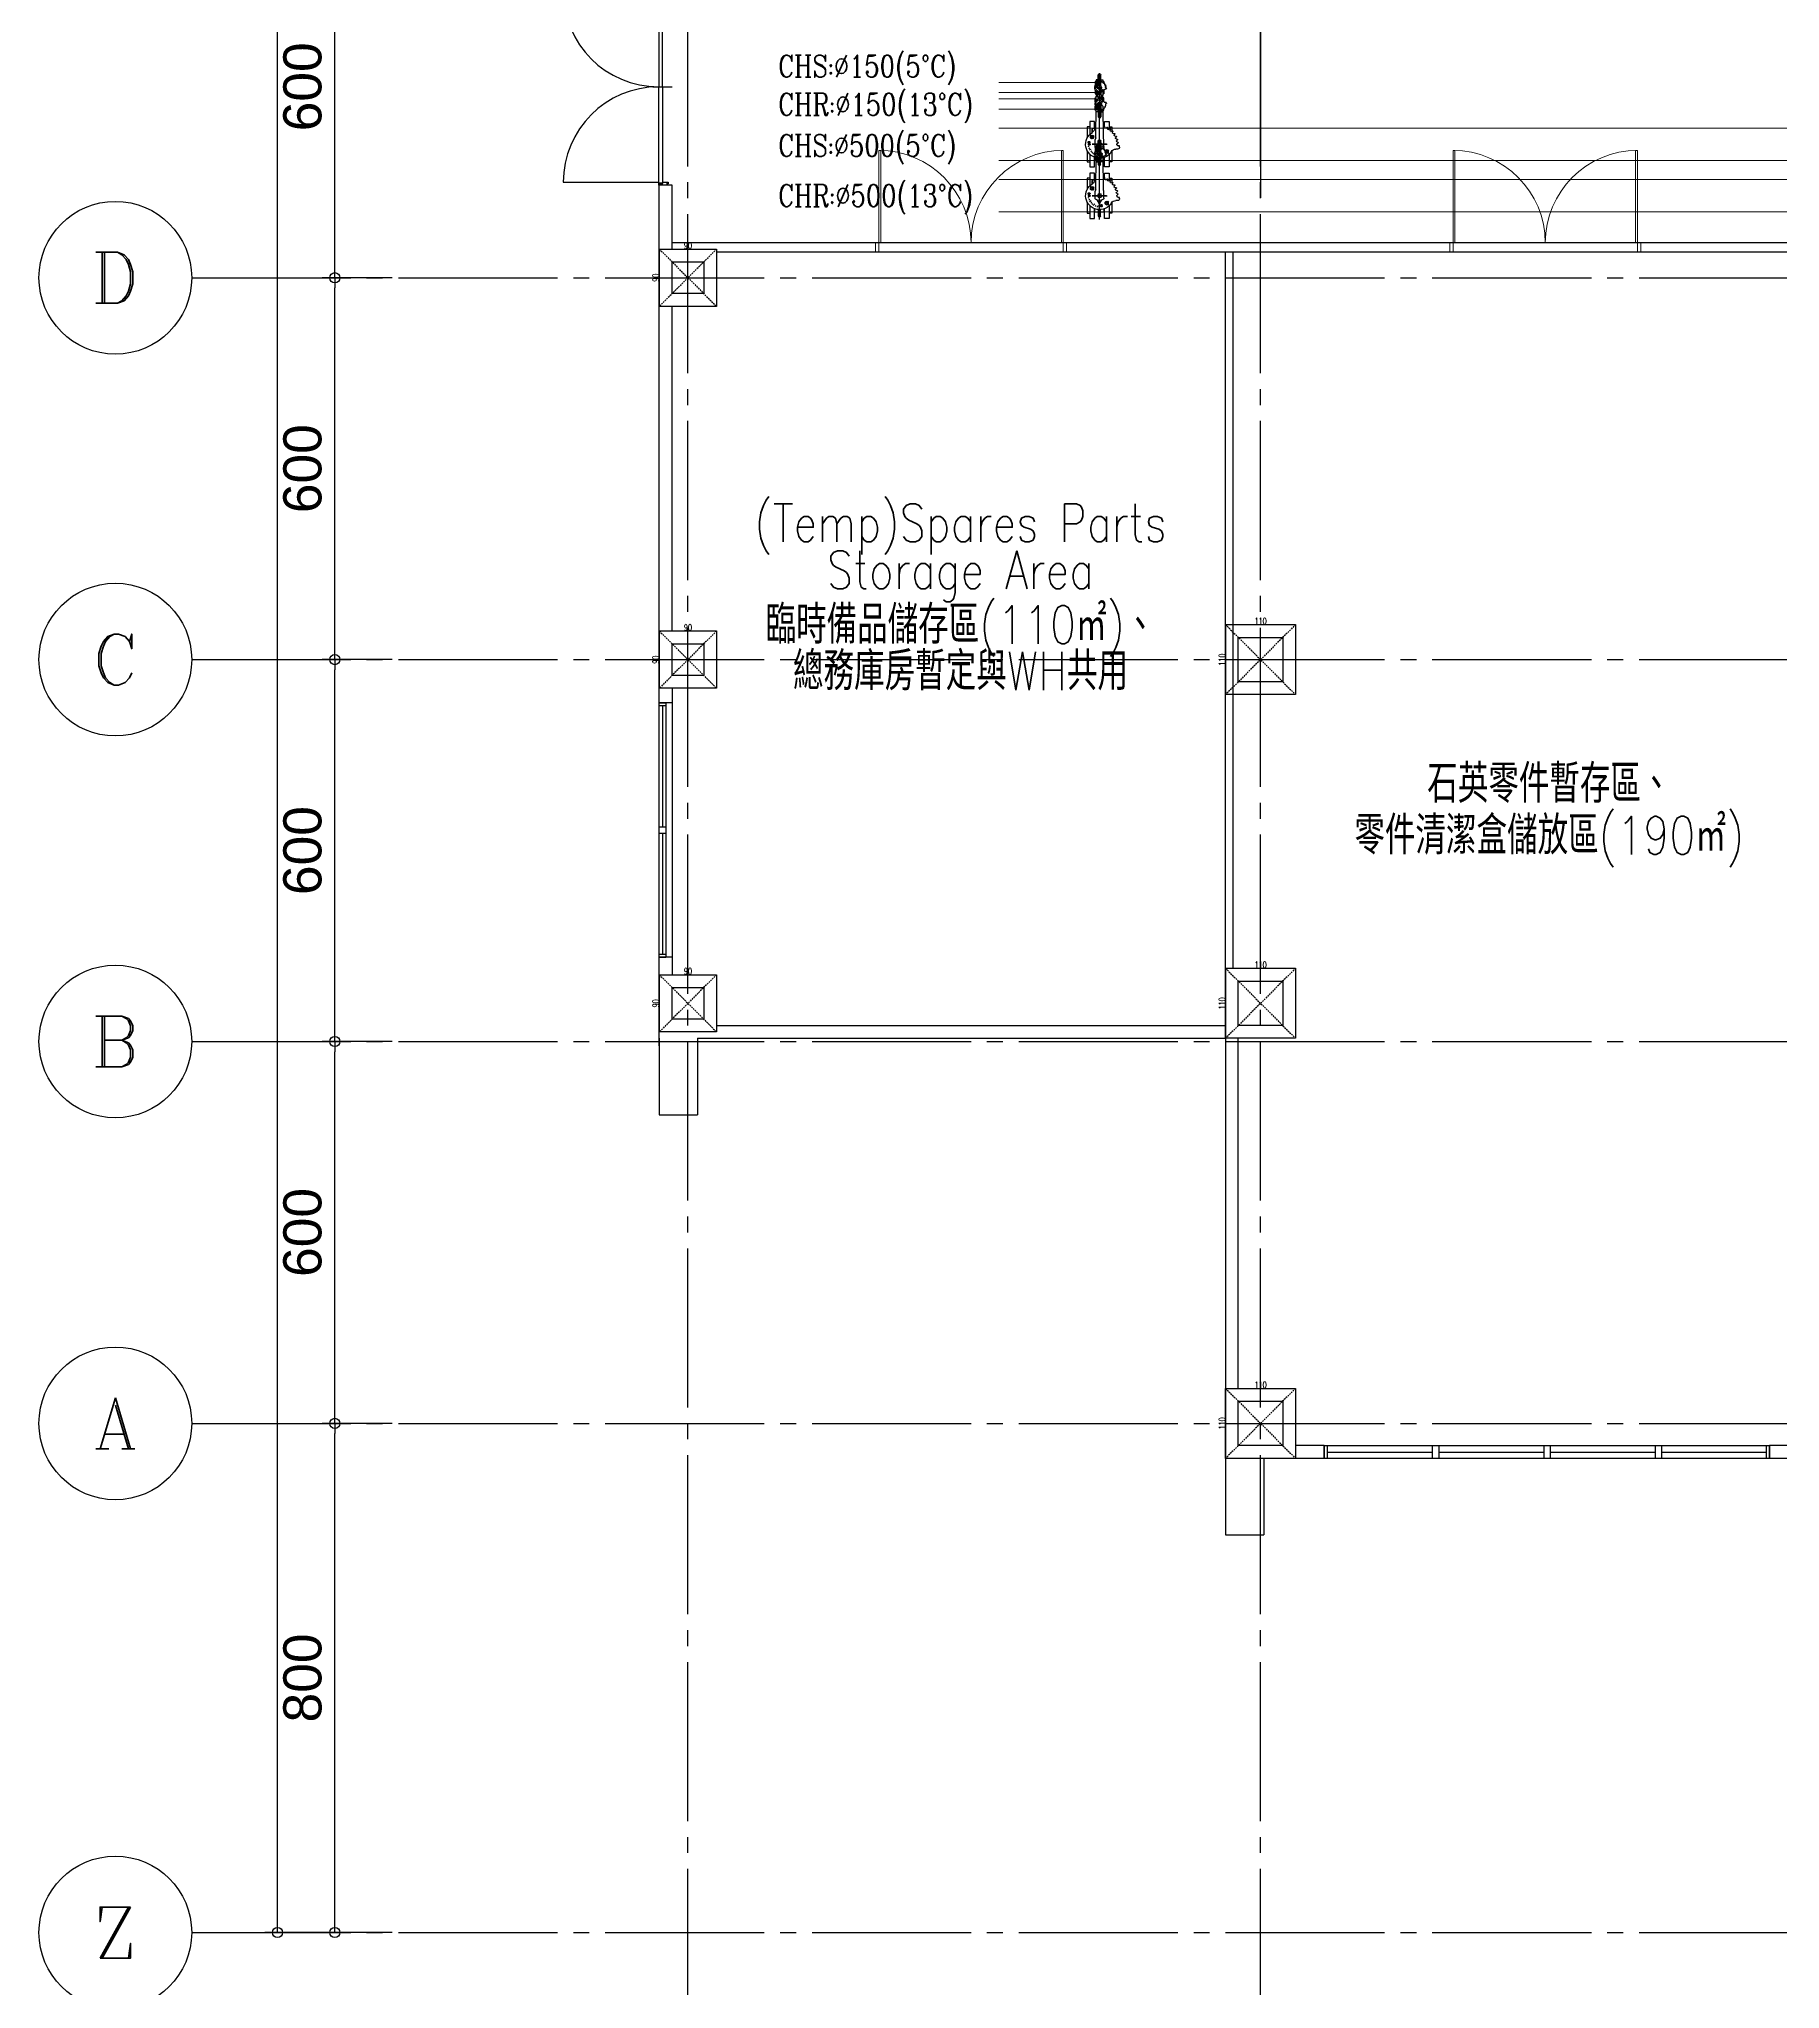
# Model space of a CAD drawing. Extents: x -18489 to 195597, y -1599 to 112111.
# Drawn here: x -960 to 1776, y 10661 to 13725 of the extents above; entities that cross this region are included whole.
import ezdxf
from ezdxf.enums import TextEntityAlignment as Align

# ---------------------------------------------------------------- set-up
doc = ezdxf.new("R2010")
doc.units = 0
doc.header["$LTSCALE"] = 100
doc.linetypes.add('X-N-FAB-L10$0$COL-CEN-LIN', pattern=[3.25, 2.5, -0.25, 0.25, -0.25])
doc.linetypes.add('X-N-FAB-L10$0$HIDDEN', pattern=[0.375, 0.25, -0.125])
doc.layers.add('188K-SM-03-F10-MECH-EQ-Y2257103$0$0-CHR', color=3, linetype='Continuous', lineweight=0)
doc.layers.add('188K-SM-03-F10-MECH-EQ-Y2257103$0$0-CHS', color=4, linetype='Continuous', lineweight=0)
for name, color, linetype in [('188K-SM-03-F10-MECH-EQ-Y2257103$0$4', 4, 'Continuous'), ('188K-SM-03-F10-MECH-EQ-Y2257103$0$M-DETL-03', 3, 'Continuous'), ('188K-SM-03-F10-MECH-EQ-Y2257103$0$XFM7P20PCW-200K$0$P-PCWR-20.7-P', 6, 'Continuous'), ('X-N-FAB-L10$0$0-MC', 8, 'Continuous'), ('X-N-FAB-L10$0$0-NC', 8, 'Continuous'), ('X-N-FAB-L10$0$08', 8, 'Continuous'), ('X-N-FAB-L10$0$A-BLOCK', 8, 'Continuous'), ('X-N-FAB-L10$0$A-WALL-IN', 8, 'Continuous'), ('X-N-FAB-L10$0$BEAM', 8, 'Continuous'), ('X-N-FAB-L10$0$BLOCK', 8, 'Continuous'), ('X-N-FAB-L10$0$CCL', 8, 'X-N-FAB-L10$0$COL-CEN-LIN'), ('X-N-FAB-L10$0$COL', 8, 'Continuous'), ('X-N-FAB-L10$0$COL-S', 8, 'Continuous'), ('X-N-FAB-L10$0$DIM', 8, 'Continuous'), ('X-N-FAB-L10$0$DOOR', 8, 'Continuous'), ('X-N-FAB-L10$0$TXT-CODE', 8, 'Continuous'), ('X-N-FAB-L10$0$WALL-RC', 8, 'Continuous'), ('X-N-FAB-L10$0$WIN-S', 8, 'Continuous')]:
    doc.layers.add(name, color=color, linetype=linetype)
doc.styles.add('188K-SM-03-F10-MECH-EQ-Y2257103$0$STDTEXT', font='complex.shx', dxfattribs={"bigfont": 'chineset.shx'})
doc.styles.add('X-N-FAB-L10$0$CHINA', font='simplex.shx', dxfattribs={"width": 0.75, "bigfont": 'chineset.shx'})
doc.styles.add('X-N-FAB-L10$0$COL-NUM', font='romanc')
doc.styles.add('X-N-FAB-L10$0$DIM', font='simplex.shx', dxfattribs={"width": 0.67, "bigfont": 'chineset.shx'})
doc.styles.add('X-N-FAB-L10$0$DimStyUse', font='romans.shx', dxfattribs={"width": 0.7})
doc.styles.add('X-N-FAB-L10$0$Gen-Text', font='arial.ttf', dxfattribs={"height": 2.5})
doc.dimstyles.new('X-N-FAB-L10$0$cirl', dxfattribs={"dimtxt": 200, "dimasz": 50, "dimexe": 50, "dimexo": 0, "dimgap": 20, "dimtad": 1, "dimdsep": 46, "dimtxsty": 'X-N-FAB-L10$0$DimStyUse', "dimblk": 'X-N-FAB-L10$0$_Origin', "dimcen": 10, "dimdle": 50, "dimclrt": 2, "dimazin": 0, "dimtfac": 1, "dimtix": 1, "dimtmove": 2, "dimatfit": 3, "dimfxl": 10, "dimtolj": 1, "dimarcsym": 0})
doc.dimstyles.new('X-N-FAB-L10$0$JJP_005_defpoint', dxfattribs={"dimtxt": 20, "dimasz": 0.5, "dimexe": 0.5, "dimexo": 0.5, "dimgap": 0.5, "dimtad": 1, "dimdsep": 46, "dimtxsty": 'X-N-FAB-L10$0$DIM', "dimblk": 'X-N-FAB-L10$0$_None', "dimcen": 10, "dimclrd": 256, "dimclre": 256, "dimclrt": 256, "dimadec": 0, "dimazin": 0, "dimtfac": 1, "dimtix": 1, "dimtmove": 2, "dimatfit": 3, "dimldrblk": 'X-N-FAB-L10$0$_None', "dimfxl": 0.5, "dimtolj": 1, "dimtzin": 0, "dimarcsym": 0})

# ---------------------------------------------------------------- blocks, each defined once
blk = doc.blocks.new('188K-SM-03-F10-MECH-EQ-Y2257103$0$XFM7P20PCW-200K$0$A$C1194dcbb')
at = {"color": 1, "linetype": 'ByBlock'}
for p, q in [((99, 107), (78, 128)), ((130, 35), (130, 117)), ((130, 35), (130, 117)), ((130, 114), (130, 36)), ((0, 76), (357, 76)), ((130, 103), (130, 47)), ((130, 91), (130, 61)), ((130, 91), (130, 61)), ((130, 91), (130, 61)), ((161, 45), (182, 24))]:
    blk.add_line(p, q, dxfattribs=at)
at = {"linetype": 'ByBlock'}
for p, q in [((85, 125), (79, 116)), ((79, 116), (85, 107)), ((85, 125), (95, 125)), ((85, 107), (95, 107)), ((101, 116), (95, 125)), ((95, 107), (101, 116)), ((104, 175), (104, 165)), ((115, 186), (121, 186)), ((121, 186), (121, 179)), ((128, 170), (121, 179)), ((132, 170), (137, 177)), ((145, 169), (141, 176)), ((148, 169), (154, 174)), ((161, 165), (158, 173)), ((164, 164), (171, 168)), ((176, 159), (175, 167)), ((179, 157), (186, 160)), ((189, 150), (190, 158)), ((192, 147), (200, 149)), ((201, 138), (203, 146)), ((204, 135), (212, 136)), ((211, 125), (214, 132)), ((213, 122), (221, 121)), ((218, 110), (223, 117)), ((14, 76), (14, 76)), ((14, 76), (14, 76)), ((18, 81), (54, 81)), ((18, 71), (54, 71)), ((39, 71), (41, 51)), ((41, 101), (40, 81)), ((44, 104), (41, 101)), ((41, 101), (58, 101)), ((41, 51), (44, 48)), ((41, 51), (58, 51)), ((44, 104), (59, 104)), ((44, 48), (59, 48)), ((67, 74), (67, 78)), ((67, 78), (78, 78)), ((67, 74), (78, 74)), ((68, 65), (75, 66)), ((71, 54), (77, 57)), ((73, 91), (73, 89)), ((76, 41), (85, 50)), ((78, 82), (78, 84)), ((78, 78), (78, 74)), ((82, 36), (87, 40)), ((86, 76), (107, 89)), ((86, 76), (107, 63)), ((90, 28), (94, 33)), ((99, 21), (104, 31)), ((108, 17), (111, 23)), ((116, 100), (156, 100)), ((116, 52), (156, 52)), ((119, 14), (120, 20)), ((126, 84), (135, 84)), ((126, 68), (135, 68)), ((128, 13), (128, 24)), ((132, 24), (128, 24)), ((132, 13), (128, 13)), ((132, 13), (132, 24)), ((137, 16), (137, 21)), ((139, 16), (139, 21)), ((142, 25), (141, 25)), ((142, 23), (141, 23)), ((142, 14), (141, 14)), ((142, 12), (141, 12)), ((144, 16), (144, 21)), ((146, 16), (146, 21)), ((165, 45), (160, 35)), ((160, 35), (165, 26)), ((165, 97), (239, 97)), ((165, 55), (239, 55)), ((165, 45), (176, 45)), ((165, 26), (176, 26)), ((181, 36), (176, 45)), ((176, 26), (181, 36)), ((212, 33), (193, 33)), ((215, 36), (195, 36)), ((215, 36), (212, 33)), ((216, 50), (215, 36)), ((229, 50), (219, 50)), ((220, 107), (227, 104)), ((226, 97), (228, 100)), ((239, 97), (269, 95)), ((239, 55), (269, 57)), ((269, 95), (331, 95)), ((269, 57), (331, 57))]:
    blk.add_line(p, q, dxfattribs=at)
for points in [[(76, 129), (6, 129), (6, 104), (59, 104)], [(94, 144), (34, 144), (34, 129)], [(226, 129), (226, 144), (203, 144)], [(254, 104), (254, 129), (213, 129)], [(76, 23), (6, 23), (6, 48), (59, 48)], [(95, 8), (34, 8), (34, 23)], [(226, 23), (226, 8), (165, 8)], [(254, 48), (254, 23), (184, 23)], [(216, 48), (254, 48)], [(228, 104), (254, 104)]]:
    blk.add_lwpolyline(points, dxfattribs=at)
for points in [[(73, 91, 0.120011), (71, 90, 0.104957), (70, 89, 0.088923), (69, 88, 0.080167), (69, 86, 0.080167), (69, 85, 0.088923), (70, 83, 0.104957), (71, 82, 0.120011), (73, 82, 0.120011), (75, 82, 0.104957), (76, 83, 0.088923), (77, 85, 0.088923)], [(73, 89, 0.120011), (72, 88, 0.104957), (72, 88, 0.088923), (72, 87, 0.080167), (71, 86, 0.080167), (72, 85, 0.088923), (72, 85, 0.104957), (72, 84, 0.120011), (73, 84, 0.120011), (74, 84, 0.104957), (74, 85, 0.088923), (75, 85)], [(78, 82, 0.108254), (80, 82, 0.102013), (81, 83, 0.094273), (82, 85, 0.089446), (82, 86, 0.089446), (82, 88, 0.094273), (81, 89, 0.102013), (80, 90, 0.108254), (78, 91, 0.108254), (77, 90, 0.207462), (75, 88, -0.005899), (75, 86)], [(78, 84, 0.108254), (79, 84, 0.102013), (79, 85, 0.094273), (80, 85, 0.089446), (80, 86, 0.089446), (80, 87, 0.094273), (79, 88, 0.102013), (79, 88, 0.108254), (78, 89, 0.088886), (78, 88, 0.178069), (77, 88, -0.005748), (77, 85, -0.005748)]]:
    blk.add_lwpolyline(points, format="xyb", dxfattribs=at)
for centre in [(90, 116), (170, 35)]:
    blk.add_circle(centre, 7.32, dxfattribs=at)
for centre, radius, start, end in [((130, 76), 76.1, 121.1866, 328.8134), ((76, 165), 27.8, 301.1866, 0), ((115, 175), 11.1, 90, 180), ((130, 172), 2.44, 217.5, 322.5), ((139, 175), 2.44, 27.5, 142.5), ((147, 170), 2.44, 207.5, 312.5), ((156, 172), 2.44, 17.5, 132.5), ((163, 166), 2.44, 197.5, 302.5), ((172, 166), 2.44, 7.5, 122.5), ((178, 159), 2.44, 187.5, 292.5), ((187, 158), 2.44, 357.5, 112.5), ((192, 150), 2.44, 177.5, 282.5), ((201, 147), 2.44, 347.5, 102.5), ((204, 138), 2.44, 167.5, 272.5), ((213, 124), 2.44, 157.5, 262.5), ((212, 133), 2.44, 337.5, 92.5), ((220, 109), 2.44, 147.5, 252.5), ((221, 118), 2.44, 327.5, 82.5), ((18, 76), 4.63, 90, 180), ((18, 76), 4.63, 180, 270), ((72, 86), 2.7, 341.6663, 342.6546), ((76, 85), 0.803, 333.604, 355.7622), ((141, 76), 36.9, 143.7197, 216.2803), ((116, 95), 5.56, 90, 143.7197), ((116, 57), 5.56, 216.2803, 270), ((126, 76), 8.2, 90, 270), ((135, 76), 8.2, 270, 90), ((141, 21), 3.97, 90, 180), ((141, 16), 3.97, 180, 270), ((141, 21), 1.81, 90, 180), ((141, 16), 1.81, 180, 270), ((142, 21), 3.97, 0, 90), ((142, 21), 1.81, 0, 90), ((142, 16), 1.81, 270, 0), ((142, 16), 3.97, 270, 0), ((165, 112), 15.1, 233.1301, 270), ((165, 40), 15.1, 90, 126.8699), ((219, 22), 27.8, 90, 148.8134), ((227, 102), 2.44, 317.5, 72.5), ((229, 61), 11.1, 270, 325.8229), ((331, 76), 18.7, 270, 90)]:
    blk.add_arc(centre, radius, start, end, dxfattribs=at)
at = {"color": 1, "linetype": 'ByBlock'}
for start, end in [(121.8333, 148.1667), (301.8333, 328.1667)]:
    blk.add_arc((130, 76), 56.9, start, end, dxfattribs=at)
blk = doc.blocks.new('188K-SM-03-F10-MECH-EQ-Y2257103')
at = {"layer": '188K-SM-03-F10-MECH-EQ-Y2257103$0$0-CHR'}
for p, q in [((700.1, 13630.9, -60), (548.8, 13630.9, -60)), ((700.1, 13615.1, -60), (548.8, 13615.1, -60)), ((18905.4, 13504.3, -60), (548.7, 13504.3, -60)), ((18905.4, 13453.5, -60), (548.7, 13453.5, -60))]:
    blk.add_line(p, q, dxfattribs=at)
at = {"layer": '188K-SM-03-F10-MECH-EQ-Y2257103$0$0-CHS'}
for p, q in [((700.1, 13656.6, -60), (548.8, 13656.7, -60)), ((700.1, 13640.8, -60), (548.8, 13640.9, -60)), ((18905.4, 13583.7, -60), (548.7, 13585.1, -60)), ((18905.4, 13532.9, -60), (548.7, 13534.3, -60))]:
    blk.add_line(p, q, dxfattribs=at)
at = {"layer": '188K-SM-03-F10-MECH-EQ-Y2257103$0$4'}
blk.add_line((960, 13895), (960, 13475.5), dxfattribs=at)
at = {"layer": '188K-SM-03-F10-MECH-EQ-Y2257103$0$XFM7P20PCW-200K$0$P-PCWR-20.7-P', "rotation": 270}
for p, xscale, yscale, zscale in [((699.3, 13635.7, -60), -0.1000000000000001, 0.1000000000000001, 0.1000000000000001), ((699.3, 13636, -60), 0.1000000000000001, 0.1000000000000001, 0.1000000000000001), ((685.1, 13522.3, -60), -0.2871323896242283, 0.2871323896242283, 0.2871323896242283), ((685.1, 13441.5, -60), -0.2871323896242283, 0.2871323896242283, 0.2871323896242283), ((699.3, 13531.6, -60), -0.1000000000000001, 0.1000000000000001, 0.1000000000000001)]:
    blk.add_blockref('188K-SM-03-F10-MECH-EQ-Y2257103$0$XFM7P20PCW-200K$0$A$C1194dcbb', p, dxfattribs=dict(at, xscale=xscale, yscale=yscale, zscale=zscale))
at = {"layer": '188K-SM-03-F10-MECH-EQ-Y2257103$0$M-DETL-03', "color": 1, "style": '188K-SM-03-F10-MECH-EQ-Y2257103$0$STDTEXT', "width": 0.8}
for s, p in [('CHS:%%C150(5%%DC)', (201.7, 13664.9, -60)), ('CHR:%%C150(13%%DC)', (201.7, 13604.9, -60)), ('CHS:%%C500(5%%DC)', (201.7, 13540.3, -60)), ('CHR:%%C500(13%%DC)', (201.7, 13461.6, -60))]:
    blk.add_text(s, height=35, dxfattribs=at).set_placement(p)
blk = doc.blocks.new('X-N-FAB-L10$0$cn-y')
at = {"layer": 'X-N-FAB-L10$0$0-MC'}
blk.add_circle((-50, 0), 50, dxfattribs=at)
at = {"layer": 'X-N-FAB-L10$0$0-NC', "style": 'X-N-FAB-L10$0$COL-NUM'}
blk.add_attdef('GRID-Y', text='', height=50, dxfattribs=at).set_placement((-50, 0), align=Align.MIDDLE_CENTER)
blk = doc.blocks.new('X-N-FAB-L10$0$_Origin')
at = {"color": 0, "linetype": 'ByBlock', "lineweight": -2}
blk.add_line((0, 0), (-1, 0), dxfattribs=at)
blk.add_circle((0, 0), 0.5, dxfattribs=at)
blk = doc.blocks.new('*D2503')
at = {"layer": 'DefPoints', "color": 0, "transparency": 16777216}
for p in [(-27595, 8800), (-27505, 8800), (-27505, 150)]:
    blk.add_point(p, dxfattribs=at)
at = {"layer": 'X-N-FAB-L10$0$DIM', "color": 0, "lineweight": -2, "transparency": 16777216}
for p, q in [((-27505, 8800), (-27615, 8800)), ((-27595, 166), (-27595, 8784)), ((-27505, 150), (-27615, 150))]:
    blk.add_line(p, q, dxfattribs=at)
at = {"layer": 'X-N-FAB-L10$0$DIM', "color": 0, "lineweight": -2, "transparency": 16777216, "xscale": 16, "yscale": 16, "zscale": 16}
for p, rotation in [((-27595, 8800), 90), ((-27595, 150), 270)]:
    blk.add_blockref('X-N-FAB-L10$0$_Origin', p, dxfattribs=dict(at, rotation=rotation))
at = {"layer": 'X-N-FAB-L10$0$DIM', "color": 2, "transparency": 16777216, "insert": (-27645.6, 4475), "char_height": 2.5, "attachment_point": 5, "rotation": 90, "style": 'X-N-FAB-L10$0$Gen-Text'}
blk.add_mtext('\\A1;{\\H24x;8650}', dxfattribs=at)
blk = doc.blocks.new('*D2504')
at = {"layer": 'DefPoints', "color": 0, "transparency": 16777216}
for p in [(-27505, 950), (-27415, 950), (-27415, 150)]:
    blk.add_point(p, dxfattribs=at)
at = {"layer": 'X-N-FAB-L10$0$DIM', "color": 0, "lineweight": -2, "transparency": 16777216}
for p, q in [((-27415, 950), (-27525, 950)), ((-27505, 166), (-27505, 934)), ((-27415, 150), (-27525, 150))]:
    blk.add_line(p, q, dxfattribs=at)
at = {"layer": 'X-N-FAB-L10$0$DIM', "color": 0, "lineweight": -2, "transparency": 16777216, "xscale": 16, "yscale": 16, "zscale": 16}
for p, rotation in [((-27505, 950), 90), ((-27505, 150), 270)]:
    blk.add_blockref('X-N-FAB-L10$0$_Origin', p, dxfattribs=dict(at, rotation=rotation))
at = {"layer": 'X-N-FAB-L10$0$DIM', "color": 2, "transparency": 16777216, "insert": (-27555.6, 550), "char_height": 2.5, "attachment_point": 5, "rotation": 90, "style": 'X-N-FAB-L10$0$Gen-Text'}
blk.add_mtext('\\A1;{\\H24x;800}', dxfattribs=at)
blk = doc.blocks.new('*D2505')
at = {"layer": 'DefPoints', "color": 0, "transparency": 16777216}
for p in [(-27505, 1550), (-27415, 1550), (-27415, 950)]:
    blk.add_point(p, dxfattribs=at)
at = {"layer": 'X-N-FAB-L10$0$DIM', "color": 0, "lineweight": -2, "transparency": 16777216}
for p, q in [((-27415, 1550), (-27525, 1550)), ((-27505, 966), (-27505, 1534)), ((-27415, 950), (-27525, 950))]:
    blk.add_line(p, q, dxfattribs=at)
at = {"layer": 'X-N-FAB-L10$0$DIM', "color": 0, "lineweight": -2, "transparency": 16777216, "xscale": 16, "yscale": 16, "zscale": 16}
for p, rotation in [((-27505, 1550), 90), ((-27505, 950), 270)]:
    blk.add_blockref('X-N-FAB-L10$0$_Origin', p, dxfattribs=dict(at, rotation=rotation))
at = {"layer": 'X-N-FAB-L10$0$DIM', "color": 2, "transparency": 16777216, "insert": (-27555.6, 1250), "char_height": 2.5, "attachment_point": 5, "rotation": 90, "style": 'X-N-FAB-L10$0$Gen-Text'}
blk.add_mtext('\\A1;{\\H24x;600}', dxfattribs=at)
blk = doc.blocks.new('*D2506')
at = {"layer": 'DefPoints', "color": 0, "transparency": 16777216}
for p in [(-27505, 2150), (-27415, 2150), (-27415, 1550)]:
    blk.add_point(p, dxfattribs=at)
at = {"layer": 'X-N-FAB-L10$0$DIM', "color": 0, "lineweight": -2, "transparency": 16777216}
for p, q in [((-27415, 2150), (-27525, 2150)), ((-27505, 1566), (-27505, 2134)), ((-27415, 1550), (-27525, 1550))]:
    blk.add_line(p, q, dxfattribs=at)
at = {"layer": 'X-N-FAB-L10$0$DIM', "color": 0, "lineweight": -2, "transparency": 16777216, "xscale": 16, "yscale": 16, "zscale": 16}
for p, rotation in [((-27505, 2150), 90), ((-27505, 1550), 270)]:
    blk.add_blockref('X-N-FAB-L10$0$_Origin', p, dxfattribs=dict(at, rotation=rotation))
at = {"layer": 'X-N-FAB-L10$0$DIM', "color": 2, "transparency": 16777216, "insert": (-27555.6, 1850), "char_height": 2.5, "attachment_point": 5, "rotation": 90, "style": 'X-N-FAB-L10$0$Gen-Text'}
blk.add_mtext('\\A1;{\\H24x;600}', dxfattribs=at)
blk = doc.blocks.new('*D2507')
at = {"layer": 'DefPoints', "color": 0, "transparency": 16777216}
for p in [(-27505, 2750), (-27415, 2750), (-27415, 2150)]:
    blk.add_point(p, dxfattribs=at)
at = {"layer": 'X-N-FAB-L10$0$DIM', "color": 0, "lineweight": -2, "transparency": 16777216}
for p, q in [((-27415, 2750), (-27525, 2750)), ((-27505, 2166), (-27505, 2734)), ((-27415, 2150), (-27525, 2150))]:
    blk.add_line(p, q, dxfattribs=at)
at = {"layer": 'X-N-FAB-L10$0$DIM', "color": 0, "lineweight": -2, "transparency": 16777216, "xscale": 16, "yscale": 16, "zscale": 16}
for p, rotation in [((-27505, 2750), 90), ((-27505, 2150), 270)]:
    blk.add_blockref('X-N-FAB-L10$0$_Origin', p, dxfattribs=dict(at, rotation=rotation))
at = {"layer": 'X-N-FAB-L10$0$DIM', "color": 2, "transparency": 16777216, "insert": (-27555.6, 2450), "char_height": 2.5, "attachment_point": 5, "rotation": 90, "style": 'X-N-FAB-L10$0$Gen-Text'}
blk.add_mtext('\\A1;{\\H24x;600}', dxfattribs=at)
blk = doc.blocks.new('*D2508')
at = {"layer": 'DefPoints', "color": 0, "transparency": 16777216}
for p in [(-27505, 3350), (-27415, 3350), (-27415, 2750)]:
    blk.add_point(p, dxfattribs=at)
at = {"layer": 'X-N-FAB-L10$0$DIM', "color": 0, "lineweight": -2, "transparency": 16777216}
for p, q in [((-27415, 3350), (-27525, 3350)), ((-27505, 2766), (-27505, 3334)), ((-27415, 2750), (-27525, 2750))]:
    blk.add_line(p, q, dxfattribs=at)
at = {"layer": 'X-N-FAB-L10$0$DIM', "color": 0, "lineweight": -2, "transparency": 16777216, "xscale": 16, "yscale": 16, "zscale": 16}
for p, rotation in [((-27505, 3350), 90), ((-27505, 2750), 270)]:
    blk.add_blockref('X-N-FAB-L10$0$_Origin', p, dxfattribs=dict(at, rotation=rotation))
at = {"layer": 'X-N-FAB-L10$0$DIM', "color": 2, "transparency": 16777216, "insert": (-27555.6, 3050), "char_height": 2.5, "attachment_point": 5, "rotation": 90, "style": 'X-N-FAB-L10$0$Gen-Text'}
blk.add_mtext('\\A1;{\\H24x;600}', dxfattribs=at)
blk = doc.blocks.new('*D2400')
at = {"layer": 'DefPoints', "lineweight": -2, "transparency": 16777216}
blk.add_line((0, 0), (90, 0), dxfattribs=at)
at = {"layer": 'DefPoints', "color": 0, "transparency": 16777216}
for p in [(0, 0), (90, 0), (90, 0)]:
    blk.add_point(p, dxfattribs=at)
at = {"layer": 'DefPoints', "transparency": 16777216, "insert": (45, 5.5), "char_height": 10, "attachment_point": 5, "style": 'X-N-FAB-L10$0$DIM'}
blk.add_mtext('\\A1;90', dxfattribs=at)
blk = doc.blocks.new('X-N-FAB-L10$0$_None')
blk = doc.blocks.new('*D2401')
at = {"layer": 'DefPoints', "lineweight": -2, "transparency": 16777216}
blk.add_line((0, 0), (0, -90), dxfattribs=at)
at = {"layer": 'DefPoints', "color": 0, "transparency": 16777216}
for p in [(0, 0), (0, -90), (0, -90)]:
    blk.add_point(p, dxfattribs=at)
at = {"layer": 'DefPoints', "transparency": 16777216, "insert": (-5.5, -45), "char_height": 10, "attachment_point": 5, "rotation": 90, "style": 'X-N-FAB-L10$0$DIM'}
blk.add_mtext('\\A1;90', dxfattribs=at)
blk = doc.blocks.new('*D2397')
at = {"layer": 'DefPoints', "lineweight": -2, "transparency": 16777216}
blk.add_line((0, 0), (110, 0), dxfattribs=at)
at = {"layer": 'DefPoints', "color": 0, "transparency": 16777216}
for p in [(0, 0), (110, 0), (110, 0)]:
    blk.add_point(p, dxfattribs=at)
at = {"layer": 'DefPoints', "transparency": 16777216, "insert": (55, 5.5), "char_height": 10, "attachment_point": 5, "style": 'X-N-FAB-L10$0$DIM'}
blk.add_mtext('\\A1;110', dxfattribs=at)
blk = doc.blocks.new('*D2398')
at = {"layer": 'DefPoints', "lineweight": -2, "transparency": 16777216}
blk.add_line((0, 0), (0, -110), dxfattribs=at)
at = {"layer": 'DefPoints', "color": 0, "transparency": 16777216}
for p in [(0, 0), (0, -110), (0, -110)]:
    blk.add_point(p, dxfattribs=at)
at = {"layer": 'DefPoints', "transparency": 16777216, "insert": (-5.5, -55), "char_height": 10, "attachment_point": 5, "rotation": 90, "style": 'X-N-FAB-L10$0$DIM'}
blk.add_mtext('\\A1;110', dxfattribs=at)
blk = doc.blocks.new('*D2819')
at = {"layer": 'DefPoints', "lineweight": -2, "transparency": 16777216}
blk.add_line((15, 13395), (105, 13395), dxfattribs=at)
at = {"layer": 'DefPoints', "color": 0, "transparency": 16777216}
for p in [(15, 13395), (105, 13395), (105, 13395)]:
    blk.add_point(p, dxfattribs=at)
at = {"layer": 'DefPoints', "transparency": 16777216, "insert": (60, 13400.5), "char_height": 10, "attachment_point": 5, "style": 'X-N-FAB-L10$0$DIM'}
blk.add_mtext('\\A1;90', dxfattribs=at)
blk = doc.blocks.new('*D2820')
at = {"layer": 'DefPoints', "lineweight": -2, "transparency": 16777216}
blk.add_line((15, 13395), (15, 13305), dxfattribs=at)
at = {"layer": 'DefPoints', "color": 0, "transparency": 16777216}
for p in [(15, 13395), (15, 13305), (15, 13305)]:
    blk.add_point(p, dxfattribs=at)
at = {"layer": 'DefPoints', "transparency": 16777216, "insert": (9.5, 13350), "char_height": 10, "attachment_point": 5, "rotation": 90, "style": 'X-N-FAB-L10$0$DIM'}
blk.add_mtext('\\A1;90', dxfattribs=at)
blk = doc.blocks.new('*D2821')
at = {"layer": 'DefPoints', "lineweight": -2, "transparency": 16777216}
blk.add_line((15, 12255), (105, 12255), dxfattribs=at)
at = {"layer": 'DefPoints', "color": 0, "transparency": 16777216}
for p in [(15, 12255), (105, 12255), (105, 12255)]:
    blk.add_point(p, dxfattribs=at)
at = {"layer": 'DefPoints', "transparency": 16777216, "insert": (60, 12260.5), "char_height": 10, "attachment_point": 5, "style": 'X-N-FAB-L10$0$DIM'}
blk.add_mtext('\\A1;90', dxfattribs=at)
blk = doc.blocks.new('*D2822')
at = {"layer": 'DefPoints', "lineweight": -2, "transparency": 16777216}
blk.add_line((15, 12255), (15, 12165), dxfattribs=at)
at = {"layer": 'DefPoints', "color": 0, "transparency": 16777216}
for p in [(15, 12255), (15, 12165), (15, 12165)]:
    blk.add_point(p, dxfattribs=at)
at = {"layer": 'DefPoints', "transparency": 16777216, "insert": (9.5, 12210), "char_height": 10, "attachment_point": 5, "rotation": 90, "style": 'X-N-FAB-L10$0$DIM'}
blk.add_mtext('\\A1;90', dxfattribs=at)
blk = doc.blocks.new('*U2399')
at = {"layer": 'DefPoints', "linetype": 'X-N-FAB-L10$0$HIDDEN', "ltscale": 0.1}
for p, q in [((90, 0), (0, -90)), ((0, 0), (90, -90))]:
    blk.add_line(p, q, dxfattribs=at)
at = {"layer": 'X-N-FAB-L10$0$COL', "ltscale": 0.1}
blk.add_lwpolyline([(0, 0), (90, 0), (90, -90), (0, -90)], close=True, dxfattribs=at)
at = {"layer": 'DefPoints'}
dim = blk.add_linear_dim(base=(0, -90), p1=(0, 0), p2=(0, -90), angle=90, dimstyle='X-N-FAB-L10$0$JJP_005_defpoint', override={"dimtxt": 10}, dxfattribs=at)
dim.commit()
dim.dimension.update_dxf_attribs({"geometry": '*D2401', "text_midpoint": (-5.5, -45)})
dim = blk.add_linear_dim(base=(90, 0), p1=(0, 0), p2=(90, 0), dimstyle='X-N-FAB-L10$0$JJP_005_defpoint', override={"dimtxt": 10}, dxfattribs=at)
dim.commit()
dim.dimension.update_dxf_attribs({"geometry": '*D2400', "text_midpoint": (45, 5.5)})
blk = doc.blocks.new('*U2396')
at = {"layer": 'DefPoints', "linetype": 'X-N-FAB-L10$0$HIDDEN', "ltscale": 0.1}
for p, q in [((110, 0), (0, -110)), ((0, 0), (110, -110))]:
    blk.add_line(p, q, dxfattribs=at)
at = {"layer": 'X-N-FAB-L10$0$COL', "ltscale": 0.1}
blk.add_lwpolyline([(0, 0), (110, 0), (110, -110), (0, -110)], close=True, dxfattribs=at)
at = {"layer": 'DefPoints'}
dim = blk.add_linear_dim(base=(0, -110), p1=(0, 0), p2=(0, -110), angle=90, dimstyle='X-N-FAB-L10$0$JJP_005_defpoint', override={"dimtxt": 10}, dxfattribs=at)
dim.commit()
dim.dimension.update_dxf_attribs({"geometry": '*D2398', "text_midpoint": (-5.5, -55)})
dim = blk.add_linear_dim(base=(110, 0), p1=(0, 0), p2=(110, 0), dimstyle='X-N-FAB-L10$0$JJP_005_defpoint', override={"dimtxt": 10}, dxfattribs=at)
dim.commit()
dim.dimension.update_dxf_attribs({"geometry": '*D2397', "text_midpoint": (55, 5.5)})
blk = doc.blocks.new('X-N-FAB-L10$0$A$C467ba2ca')
at = {"layer": 'X-N-FAB-L10$0$CCL'}
for p, q in [((-26950, 0), (-26950, 9160)), ((-26050, 0), (-26050, 9160)), ((-27730, 2750), (360, 2750)), ((-27730, 2150), (360, 2150)), ((-27730, 1550), (360, 1550)), ((-27730, 950), (360, 950)), ((-27730, 150), (360, 150))]:
    blk.add_line(p, q, dxfattribs=at)
at = {"layer": 'X-N-FAB-L10$0$COL-S'}
for points in [[(-26975, 2775), (-26925, 2775), (-26925, 2725), (-26975, 2725)], [(-26085, 2185), (-26015, 2185), (-26015, 2115), (-26085, 2115)], [(-26975, 2175), (-26925, 2175), (-26925, 2125), (-26975, 2125)], [(-26975, 1635), (-26925, 1635), (-26925, 1585), (-26975, 1585)], [(-26085, 1645), (-26015, 1645), (-26015, 1575), (-26085, 1575)], [(-26085, 985), (-26015, 985), (-26015, 915), (-26085, 915)]]:
    blk.add_lwpolyline(points, close=True, dxfattribs=at)
at = {"layer": 'X-N-FAB-L10$0$A-BLOCK'}
ref = blk.add_blockref('X-N-FAB-L10$0$cn-y', (-27730, 2750), dxfattribs=dict(at, xscale=2.399999999999997, yscale=2.399999999999997, zscale=2.399999999999997))
ref.add_attrib('GRID-Y', 'D', dxfattribs={"layer": 'X-N-FAB-L10$0$0-NC', "height": 80, "style": 'X-N-FAB-L10$0$COL-NUM'}).set_placement((-27850, 2750), align=Align.MIDDLE_CENTER)
ref = blk.add_blockref('X-N-FAB-L10$0$cn-y', (-27730, 2150), dxfattribs=dict(at, xscale=2.399999999999997, yscale=2.399999999999997, zscale=2.399999999999997))
ref.add_attrib('GRID-Y', 'C', dxfattribs={"layer": 'X-N-FAB-L10$0$0-NC', "height": 80, "style": 'X-N-FAB-L10$0$COL-NUM'}).set_placement((-27850, 2150), align=Align.MIDDLE_CENTER)
ref = blk.add_blockref('X-N-FAB-L10$0$cn-y', (-27730, 1550), dxfattribs=dict(at, xscale=2.399999999999997, yscale=2.399999999999997, zscale=2.399999999999997))
ref.add_attrib('GRID-Y', 'B', dxfattribs={"layer": 'X-N-FAB-L10$0$0-NC', "height": 80, "style": 'X-N-FAB-L10$0$COL-NUM'}).set_placement((-27850, 1550), align=Align.MIDDLE_CENTER)
ref = blk.add_blockref('X-N-FAB-L10$0$cn-y', (-27730, 950), dxfattribs=dict(at, xscale=2.399999999999997, yscale=2.399999999999997, zscale=2.399999999999997))
ref.add_attrib('GRID-Y', 'A', dxfattribs={"layer": 'X-N-FAB-L10$0$0-NC', "height": 80, "style": 'X-N-FAB-L10$0$COL-NUM'}).set_placement((-27850, 950), align=Align.MIDDLE_CENTER)
ref = blk.add_blockref('X-N-FAB-L10$0$cn-y', (-27730, 150), dxfattribs=dict(at, xscale=2.399999999999997, yscale=2.399999999999997, zscale=2.399999999999997))
ref.add_attrib('GRID-Y', 'Z', dxfattribs={"layer": 'X-N-FAB-L10$0$0-NC', "height": 80, "style": 'X-N-FAB-L10$0$COL-NUM'}).set_placement((-27850, 150), align=Align.MIDDLE_CENTER)
at = {"layer": 'X-N-FAB-L10$0$BEAM'}
for name, p in [('*U2399', (-26995, 2795)), ('*U2399', (-26995, 2195)), ('*U2396', (-26105, 2205)), ('*U2399', (-26995, 1655)), ('*U2396', (-26105, 1665)), ('*U2396', (-26105, 1005))]:
    blk.add_blockref(name, p, dxfattribs=at)
at = {"layer": 'X-N-FAB-L10$0$DIM'}
for base, p1, p2, picture, middle in [((-27595, 8800), (-27505, 150), (-27505, 8800), '*D2503', (-27645.634, 4475)), ((-27505, 3350), (-27415, 2750), (-27415, 3350), '*D2508', (-27555.634, 3050)), ((-27505, 2750), (-27415, 2150), (-27415, 2750), '*D2507', (-27555.634, 2450)), ((-27505, 2150), (-27415, 1550), (-27415, 2150), '*D2506', (-27555.634, 1850)), ((-27505, 1550), (-27415, 950), (-27415, 1550), '*D2505', (-27555.634, 1250)), ((-27505, 950), (-27415, 150), (-27415, 950), '*D2504', (-27555.634, 550))]:
    dim = blk.add_linear_dim(base=base, p1=p1, p2=p2, angle=90, text='{\\H24x;<>}', dimstyle='X-N-FAB-L10$0$cirl', override={"dimtxt": 60, "dimasz": 16, "dimexe": 20, "dimgap": 20, "dimtxsty": 'X-N-FAB-L10$0$Gen-Text'}, dxfattribs=at)
    dim.commit()
    dim.dimension.update_dxf_attribs({"geometry": picture, "text_midpoint": middle})
blk = doc.blocks.new('X-N-FAB-L10')
at = {"layer": 'DefPoints', "color": 8, "linetype": 'X-N-FAB-L10$0$HIDDEN', "ltscale": 0.1}
for p, q in [((105, 13395), (15, 13305)), ((15, 13395), (105, 13305)), ((105, 12255), (15, 12165)), ((15, 12255), (105, 12165))]:
    blk.add_line(p, q, dxfattribs=at)
at = {"layer": 'X-N-FAB-L10$0$08'}
for p, q in [((15, 12682.25), (25, 12682.25)), ((15, 12282.25), (25, 12282.25)), ((1060, 11515), (1060, 11495)), ((1760, 11515), (1760, 11495))]:
    blk.add_line(p, q, dxfattribs=at)
at = {"layer": 'X-N-FAB-L10$0$A-WALL-IN', "color": 8}
for p, q in [((1910, 13405), (35, 13405)), ((1910, 13390), (105, 13390)), ((905, 12265), (905, 13390)), ((917, 12265), (917, 13390))]:
    blk.add_line(p, q, dxfattribs=at)
at = {"layer": 'X-N-FAB-L10$0$COL', "color": 8, "ltscale": 0.1}
for points in [[(15, 13395), (105, 13395), (105, 13305), (15, 13305)], [(15, 12255), (105, 12255), (105, 12165), (15, 12165)]]:
    blk.add_lwpolyline(points, close=True, dxfattribs=at)
at = {"layer": 'X-N-FAB-L10$0$COL-S', "color": 8}
for p, q in [((35, 13375), (85, 13375)), ((35, 13325), (35, 13375)), ((85, 13375), (85, 13325)), ((85, 13325), (35, 13325)), ((35, 12235), (85, 12235)), ((35, 12185), (35, 12235)), ((85, 12235), (85, 12185)), ((925, 12245), (995, 12245)), ((925, 12175), (925, 12245)), ((995, 12245), (995, 12175)), ((85, 12185), (35, 12185)), ((995, 12175), (925, 12175))]:
    blk.add_line(p, q, dxfattribs=at)
at = {"layer": 'X-N-FAB-L10$0$DOOR'}
for p, q in [((5, 13650), (35, 13650)), ((-136, 13500), (14, 13500))]:
    blk.add_line(p, q, dxfattribs=at)
at = {"layer": 'X-N-FAB-L10$0$DOOR', "color": 8, "lineweight": 0}
for p, q in [((363, 13550), (360, 13550)), ((360, 13550), (360, 13405)), ((363, 13405), (363, 13550)), ((650, 13550), (647, 13550)), ((647, 13550), (647, 13405)), ((650, 13405), (650, 13550)), ((1265.5, 13550), (1262.5, 13550)), ((1262.5, 13550), (1262.5, 13405)), ((1265.5, 13405), (1265.5, 13550)), ((1552.5, 13550), (1549.5, 13550)), ((1549.5, 13550), (1549.5, 13405)), ((1552.5, 13405), (1552.5, 13550)), ((360, 13405), (355, 13405)), ((355, 13405), (355, 13390)), ((355, 13390), (360, 13390)), ((360, 13405), (363, 13405)), ((360, 13390), (360, 13405)), ((647, 13405), (650, 13405)), ((655, 13405), (650, 13405)), ((650, 13405), (650, 13390)), ((650, 13390), (655, 13390)), ((655, 13390), (655, 13405)), ((1262.5, 13405), (1257.5, 13405)), ((1257.5, 13405), (1257.5, 13390)), ((1257.5, 13390), (1262.5, 13390)), ((1262.5, 13405), (1265.5, 13405)), ((1262.5, 13390), (1262.5, 13405)), ((1549.5, 13405), (1552.5, 13405)), ((1557.5, 13405), (1552.5, 13405)), ((1552.5, 13405), (1552.5, 13390)), ((1552.5, 13390), (1557.5, 13390)), ((1557.5, 13390), (1557.5, 13405))]:
    blk.add_line(p, q, dxfattribs=at)
at = {"layer": 'X-N-FAB-L10$0$DOOR'}
for points in [[(14, 13801.5), (14, 13650), (20, 13650), (20, 13801.5)], [(14, 13498.5), (14, 13650), (20, 13650), (20, 13498.5)]]:
    blk.add_lwpolyline(points, close=True, dxfattribs=at)
blk.add_lwpolyline([(16.5, 13495.5), (14, 13495.5), (14, 13498), (20.5, 13498), (20.5, 13500), (29, 13500), (29, 13497.5), (26.5, 13497.5)], dxfattribs=at)
for centre, start, end in [((14, 13800), 180, 270), ((14, 13500), 90, 180)]:
    blk.add_arc(centre, 150, start, end, dxfattribs=at)
at = {"layer": 'X-N-FAB-L10$0$DOOR', "color": 8, "lineweight": 0}
for centre, start, end in [((360, 13405), 0, 90), ((650, 13405), 90, 180), ((1262.5, 13405), 0, 90), ((1552.5, 13405), 90, 180)]:
    blk.add_arc(centre, 145, start, end, dxfattribs=at)
at = {"layer": 'X-N-FAB-L10$0$WALL-RC'}
for p, q in [((35, 13495.5), (15, 13495.5)), ((15, 13395), (15, 13495.5)), ((35, 13395), (35, 13495.5)), ((15, 12682.25), (15, 13395)), ((35, 12795), (35, 13305)), ((35, 12705), (35, 12682.25)), ((35, 12682.25), (15, 12682.25)), ((35, 12282.25), (15, 12282.25)), ((15, 12143), (15, 12282.25)), ((35, 12282.25), (35, 12255)), ((105, 12175), (905, 12175)), ((15, 12155), (15, 12035)), ((75, 12155), (905, 12155)), ((75, 12155), (75, 12035)), ((905, 12155), (905, 11375)), ((925, 11605), (925, 12155)), ((15, 12035), (75, 12035)), ((965, 11495), (965, 11375)), ((1060, 11495), (965, 11495)), ((1060, 11515), (1015, 11515)), ((1060, 11495), (1060, 11515)), ((1805, 11515), (1760, 11515)), ((3040, 11495), (1760, 11495)), ((905, 11375), (965, 11375))]:
    blk.add_line(p, q, dxfattribs=at)
at = {"layer": 'X-N-FAB-L10$0$WIN-S'}
for p, q in [((15, 12282.25), (15, 12682.25)), ((25, 12677.25), (15, 12677.25)), ((20, 12677.25), (20, 12487.25)), ((25, 12682.25), (25, 12282.25)), ((35, 12682.25), (35, 12282.25)), ((15, 12487.25), (25, 12487.25)), ((15, 12477.25), (25, 12477.25)), ((20, 12477.25), (20, 12287.25)), ((15, 12287.25), (25, 12287.25)), ((1060, 11515), (1760, 11515)), ((1760, 11495), (1060, 11495)), ((1065, 11495), (1065, 11515)), ((1065, 11505), (1230, 11505)), ((1230, 11515), (1230, 11495)), ((1240, 11515), (1240, 11495)), ((1240, 11505), (1405, 11505)), ((1405, 11515), (1405, 11495)), ((1415, 11515), (1415, 11495)), ((1415, 11505), (1580, 11505)), ((1580, 11515), (1580, 11495)), ((1590, 11515), (1590, 11495)), ((1590, 11505), (1755, 11505)), ((1755, 11495), (1755, 11515)), ((1760, 11495), (1760, 11515))]:
    blk.add_line(p, q, dxfattribs=at)
at = {"layer": 'X-N-FAB-L10$0$BLOCK'}
blk.add_blockref('X-N-FAB-L10$0$A$C467ba2ca', (27010, 10600), dxfattribs=at)
at = {"layer": 'X-N-FAB-L10$0$TXT-CODE', "color": 8, "style": 'X-N-FAB-L10$0$CHINA', "width": 0.8}
for s, p in [('(Temp)Spares Parts', (488.429, 12965)), ('Storage Area', (488.429, 12891)), ('臨時備品儲存區(110㎡)、', (488.429, 12805)), ('總務庫房暫定與WH共用', (488.429, 12732)), ('石英零件暫存區、', (1414, 12555)), ('零件清潔盒儲放區(190㎡)', (1414, 12474))]:
    blk.add_text(s, height=60, dxfattribs=at).set_placement(p, align=Align.MIDDLE_CENTER)
at = {"layer": 'DefPoints', "color": 8}
for base, p1, p2, picture, middle in [((15, 13305), (15, 13395), (15, 13305), '*D2820', (9.5, 13350)), ((15, 12165), (15, 12255), (15, 12165), '*D2822', (9.5, 12210))]:
    dim = blk.add_linear_dim(base=base, p1=p1, p2=p2, angle=90, dimstyle='X-N-FAB-L10$0$JJP_005_defpoint', override={"dimtxt": 10}, dxfattribs=at)
    dim.commit()
    dim.dimension.update_dxf_attribs({"geometry": picture, "text_midpoint": middle})
for base, p1, p2, picture, middle in [((105, 13395), (15, 13395), (105, 13395), '*D2819', (60, 13400.5)), ((105, 12255), (15, 12255), (105, 12255), '*D2821', (60, 12260.5))]:
    dim = blk.add_linear_dim(base=base, p1=p1, p2=p2, dimstyle='X-N-FAB-L10$0$JJP_005_defpoint', override={"dimtxt": 10}, dxfattribs=at)
    dim.commit()
    dim.dimension.update_dxf_attribs({"geometry": picture, "text_midpoint": middle})

msp = doc.modelspace()

# ---------------------------------------------------------------- block references
msp.add_blockref('188K-SM-03-F10-MECH-EQ-Y2257103', (0, 0))

# ---------------------------------------------------------------- next in the draw order: block references
msp.add_blockref('X-N-FAB-L10', (0, 0))

doc.saveas('drawing.dxf')
